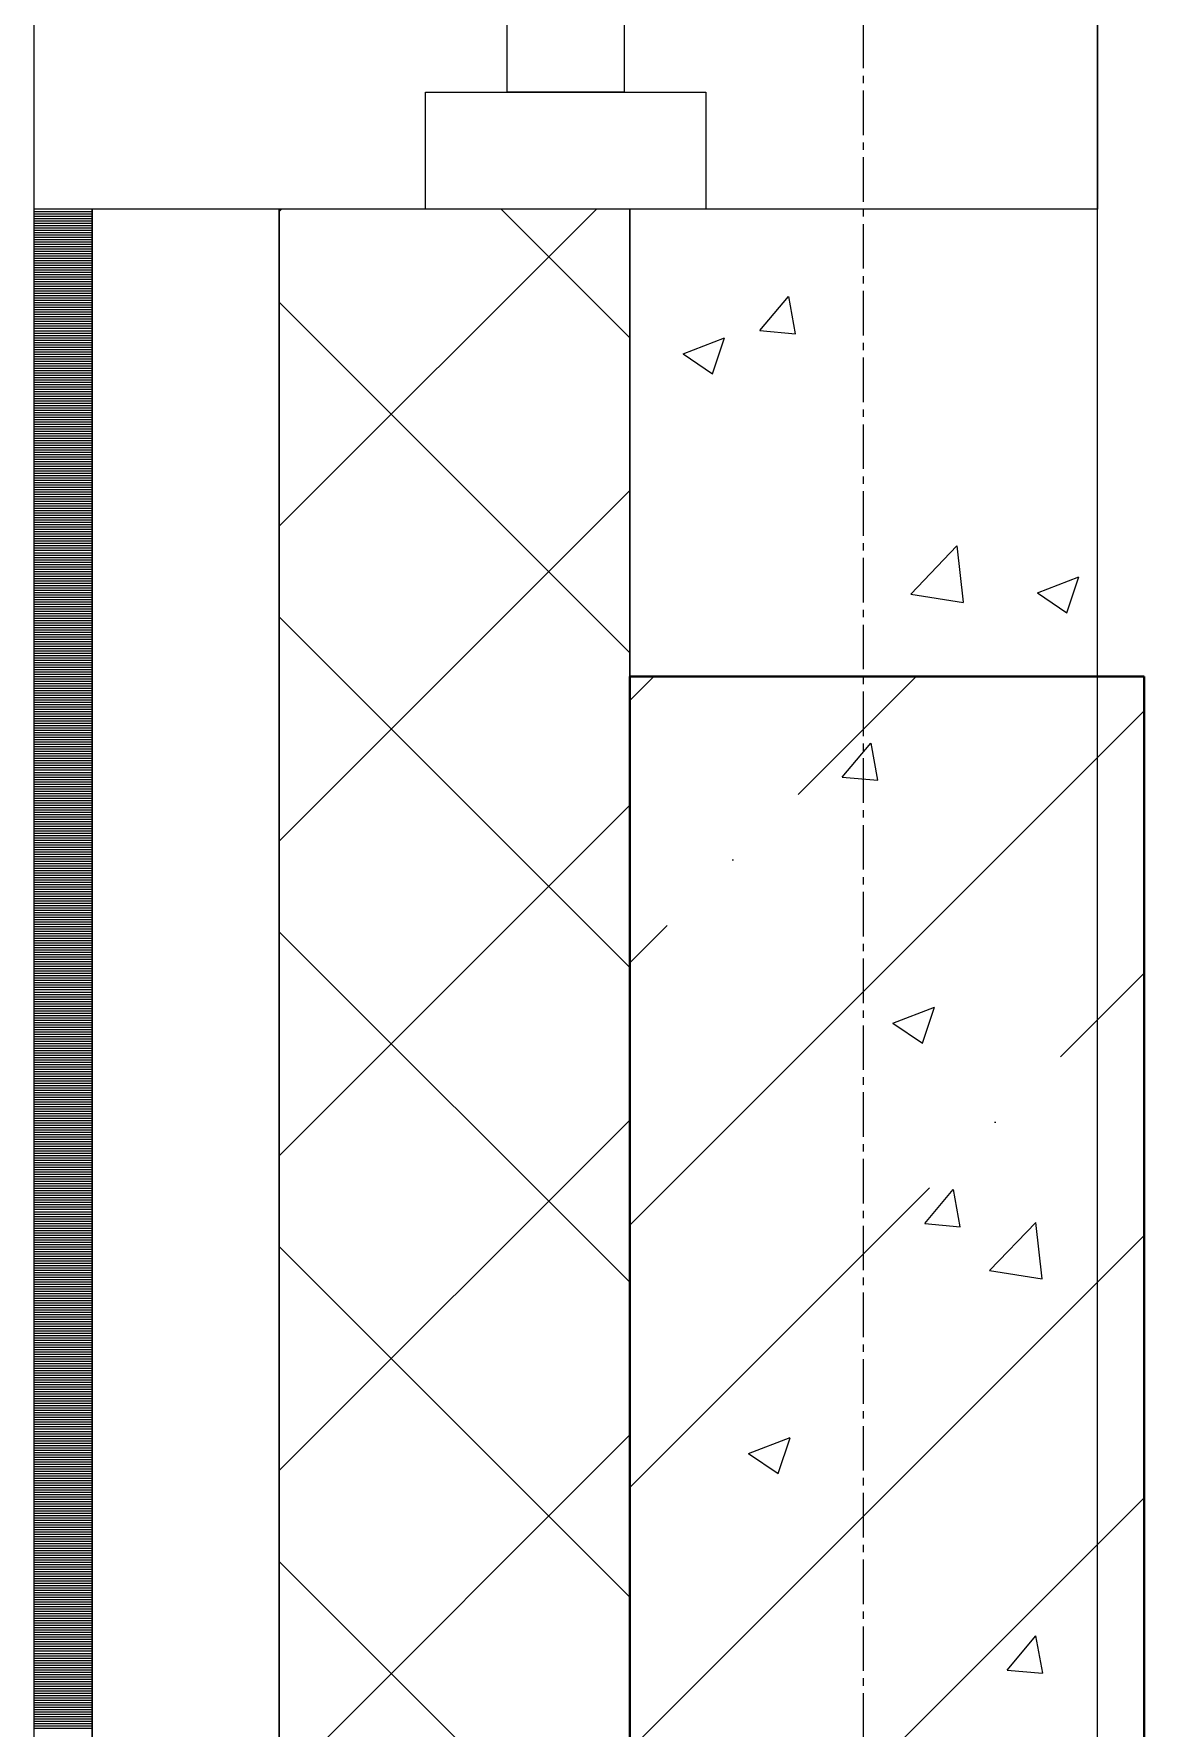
# Model space of a CAD drawing. Header units: millimetres. Extents: x 470010 to 1231400, y -134005 to 421770.
# Drawn here: x 508699 to 509174, y -116252 to -115527 of the extents above; entities that cross this region are included whole.
import ezdxf

# ---------------------------------------------------------------- set-up
doc = ezdxf.new("R2010")
doc.units = ezdxf.units.MM
doc.linetypes.add('CENTER2', pattern=[28.575, 19.05, -3.175, 3.175, -3.175])
doc.linetypes.add('HIDDEN2', pattern=[4.7625, 3.175, -1.5875])
for name, color, linetype, lineweight in [('A-Wall_Материал_Газоблок_Контур', 250, 'Continuous', 0), ('АР_Колонны', 70, 'Continuous', 30), ('АР_Окна', 4, 'Continuous', 5), ('АР_Стены ЖБ', 7, 'Continuous', 35), ('АР_Стены ПЕНОблок', 52, 'Continuous', 20), ('АР_Тонкая', 254, 'Continuous', 5), ('АР_Утеплитель', 31, 'Continuous', 0), ('АР_Штриховка', 8, 'Continuous', 0)]:
    doc.layers.add(name, color=color, linetype=linetype, lineweight=lineweight)
doc.layers.add('АР_Оси_РД_100', color=7, linetype='Continuous', lineweight=0, true_color=0x525252)

msp = doc.modelspace()

# ---------------------------------------------------------------- hatches: boundary and pattern name
at = {"layer": 'АР_Штриховка', "linetype": 'Continuous', "lineweight": 5, "true_color": 0x000000}
h = msp.add_hatch(dxfattribs=at)
h.set_pattern_fill('ANSI35', color=18, scale=25, style=0)
h.set_pattern_definition([(45, (509053.93, -143101.69), (-112.2532, 112.2532), []), (45, (509166.19, -143101.69), (-112.2532, 112.2532), [198.4375, -39.6875, 0, -39.6875])])
h.paths.add_polyline_path([(508953.932, -117001.687), (509173.932, -117001.687), (509173.932, -115801.687), (508953.932, -115801.687)], flags=0)

# ---------------------------------------------------------------- linework, layer by layer
at = {"layer": 'A-Wall_Материал_Газоблок_Контур', "color": 18, "linetype": 'Continuous', "lineweight": 0, "true_color": 0x000000}
for p, q in [((508698.932, -112301.687), (508698.932, -115601.687)), ((509153.932, -115601.687), (509153.932, -112301.687))]:
    msp.add_line(p, q, dxfattribs=at)
at = {"layer": 'АР_Колонны', "color": 18, "linetype": 'HIDDEN2', "lineweight": 25, "true_color": 0x000000}
for p, q in [((508953.932, -115801.687), (509173.932, -115801.687)), ((508953.932, -117001.687), (508953.932, -115801.687)), ((509173.932, -115801.687), (509173.932, -117001.687))]:
    msp.add_line(p, q, dxfattribs=at)
at = {"layer": 'АР_Колонны', "color": 18, "linetype": 'Continuous', "lineweight": 30, "true_color": 0x000000}
for p, q in [((509173.932, -115801.687), (508953.932, -115801.687)), ((508953.932, -115801.687), (508953.932, -117001.687)), ((509173.932, -117001.687), (509173.932, -115801.687))]:
    msp.add_line(p, q, dxfattribs=at)
at = {"layer": 'АР_Окна', "color": 18, "linetype": 'Continuous', "lineweight": 5, "true_color": 0x000000}
for p, q in [((508698.932, -112301.687), (508698.932, -115601.687)), ((509153.932, -112301.687), (509153.932, -115601.687))]:
    msp.add_line(p, q, dxfattribs=at)
for points in [[(508901.432, -112351.687), (508951.432, -112351.687), (508951.432, -115551.687), (508901.432, -115551.687)], [(508986.432, -115551.687), (508986.432, -115601.687), (508866.432, -115601.687), (508866.432, -115551.687)]]:
    msp.add_lwpolyline(points, close=True, dxfattribs=at)
at = {"layer": 'АР_Оси_РД_100', "linetype": 'CENTER2'}
msp.add_line((509053.933, -133315.052), (509053.933, -98801.687), dxfattribs=at)
at = {"layer": 'АР_Стены ЖБ', "color": 18, "linetype": 'Continuous', "lineweight": 40, "true_color": 0x000000}
for p, q in [((509173.932, -115801.687), (508953.932, -115801.687)), ((508953.932, -115801.687), (508953.932, -117001.687)), ((509173.932, -117001.687), (509173.932, -115801.687))]:
    msp.add_line(p, q, dxfattribs=at)
at = {"layer": 'АР_Стены ПЕНОблок', "color": 18, "linetype": 'Continuous', "lineweight": 20, "true_color": 0x000000}
for p, q in [((509153.932, -115601.687), (508953.932, -115601.687)), ((508953.932, -115601.687), (508953.932, -117101.687)), ((509153.932, -117101.687), (509153.932, -115601.687))]:
    msp.add_line(p, q, dxfattribs=at)
at = {"layer": 'АР_Тонкая', "color": 18, "linetype": 'Continuous', "lineweight": 5, "true_color": 0x000000}
for p, q in [((508723.932, -115601.687), (508698.932, -115601.687)), ((508698.932, -115601.687), (508698.932, -117101.687)), ((508803.932, -115601.687), (508723.932, -115601.687)), ((508723.932, -115601.687), (508723.932, -117101.687)), ((508723.932, -117101.687), (508723.932, -115601.687)), ((508803.932, -117101.687), (508803.932, -115601.687))]:
    msp.add_line(p, q, dxfattribs=at)
at = {"layer": 'АР_Утеплитель', "color": 18, "linetype": 'Continuous', "lineweight": 0, "true_color": 0x000000}
for p, q in [((508953.932, -115601.687), (508803.932, -115601.687)), ((508803.932, -115601.687), (508803.932, -117101.687)), ((508953.932, -117101.687), (508953.932, -115601.687))]:
    msp.add_line(p, q, dxfattribs=at)
at = {"layer": 'АР_Штриховка', "color": 18, "linetype": 'Continuous', "lineweight": 0, "true_color": 0x000000}
for p, q in [((508698.932, -115602.687), (508723.932, -115602.687)), ((508698.932, -115603.687), (508723.932, -115603.687)), ((508698.932, -115604.687), (508723.932, -115604.687)), ((508698.932, -115605.687), (508723.932, -115605.687)), ((508698.932, -115606.687), (508723.932, -115606.687)), ((508698.932, -115607.687), (508723.932, -115607.687)), ((508803.932, -115602.695), (508804.941, -115601.687)), ((508803.932, -115737.399), (508939.645, -115601.687)), ((508953.932, -115656.807), (508898.812, -115601.687)), ((508698.932, -115608.687), (508723.932, -115608.687)), ((508698.932, -115609.687), (508723.932, -115609.687)), ((508698.932, -115610.687), (508723.932, -115610.687)), ((508698.932, -115611.687), (508723.932, -115611.687)), ((508698.932, -115612.687), (508723.932, -115612.687)), ((508698.932, -115613.687), (508723.932, -115613.687)), ((508698.932, -115614.687), (508723.932, -115614.687)), ((508698.932, -115615.687), (508723.932, -115615.687)), ((508698.932, -115616.687), (508723.932, -115616.687)), ((508698.932, -115617.687), (508723.932, -115617.687)), ((508698.932, -115618.687), (508723.932, -115618.687)), ((508698.932, -115619.687), (508723.932, -115619.687)), ((508698.932, -115620.687), (508723.932, -115620.687)), ((508698.932, -115621.687), (508723.932, -115621.687)), ((508698.932, -115622.687), (508723.932, -115622.687)), ((508698.932, -115623.687), (508723.932, -115623.687)), ((508698.932, -115624.687), (508723.932, -115624.687)), ((508698.932, -115625.687), (508723.932, -115625.687)), ((508698.932, -115626.687), (508723.932, -115626.687)), ((508698.932, -115627.687), (508723.932, -115627.687)), ((508698.932, -115628.687), (508723.932, -115628.687)), ((508698.932, -115629.687), (508723.932, -115629.687)), ((508698.932, -115630.687), (508723.932, -115630.687)), ((508698.932, -115631.687), (508723.932, -115631.687)), ((508698.932, -115632.687), (508723.932, -115632.687)), ((508698.932, -115633.687), (508723.932, -115633.687)), ((508698.932, -115634.687), (508723.932, -115634.687)), ((508698.932, -115635.687), (508723.932, -115635.687)), ((508698.932, -115636.687), (508723.932, -115636.687)), ((508698.932, -115637.687), (508723.932, -115637.687)), ((508698.932, -115638.687), (508723.932, -115638.687)), ((508698.932, -115639.687), (508723.932, -115639.687)), ((508698.932, -115640.687), (508723.932, -115640.687)), ((508698.932, -115641.687), (508723.932, -115641.687)), ((508698.932, -115642.687), (508723.932, -115642.687)), ((508698.932, -115643.687), (508723.932, -115643.687)), ((508698.932, -115644.687), (508723.932, -115644.687)), ((508953.932, -115791.511), (508803.932, -115641.511)), ((509009.564, -115653.682), (509021.809, -115639.089)), ((509024.811, -115654.998), (509021.874, -115639.077)), ((508698.932, -115645.687), (508723.932, -115645.687)), ((508698.932, -115646.687), (508723.932, -115646.687)), ((508698.932, -115647.687), (508723.932, -115647.687)), ((508698.932, -115648.687), (508723.932, -115648.687)), ((508698.932, -115649.687), (508723.932, -115649.687)), ((508698.932, -115650.687), (508723.932, -115650.687)), ((508698.932, -115651.687), (508723.932, -115651.687)), ((508698.932, -115652.687), (508723.932, -115652.687)), ((508698.932, -115653.687), (508723.932, -115653.687)), ((508698.932, -115654.687), (508723.932, -115654.687)), ((508698.932, -115655.687), (508723.932, -115655.687)), ((508698.932, -115656.687), (508723.932, -115656.687)), ((508698.932, -115657.687), (508723.932, -115657.687)), ((508698.932, -115658.687), (508723.932, -115658.687)), ((508976.666, -115663.565), (508994.451, -115656.738)), ((508989.295, -115672.106), (508994.445, -115656.757)), ((509009.564, -115653.682), (509024.746, -115655.01)), ((508698.932, -115659.687), (508723.932, -115659.687)), ((508698.932, -115660.687), (508723.932, -115660.687)), ((508698.932, -115661.687), (508723.932, -115661.687)), ((508698.932, -115662.687), (508723.932, -115662.687)), ((508698.932, -115663.687), (508723.932, -115663.687)), ((508698.932, -115664.687), (508723.932, -115664.687)), ((508698.932, -115665.687), (508723.932, -115665.687)), ((508976.658, -115663.583), (508989.293, -115672.105)), ((508698.932, -115666.687), (508723.932, -115666.687)), ((508698.932, -115667.687), (508723.932, -115667.687)), ((508698.932, -115668.687), (508723.932, -115668.687)), ((508698.932, -115669.687), (508723.932, -115669.687)), ((508698.932, -115670.687), (508723.932, -115670.687)), ((508698.932, -115671.687), (508723.932, -115671.687)), ((508698.932, -115672.687), (508723.932, -115672.687)), ((508698.932, -115673.687), (508723.932, -115673.687)), ((508698.932, -115674.687), (508723.932, -115674.687)), ((508698.932, -115675.687), (508723.932, -115675.687)), ((508698.932, -115676.687), (508723.932, -115676.687)), ((508698.932, -115677.687), (508723.932, -115677.687)), ((508698.932, -115678.687), (508723.932, -115678.687)), ((508698.932, -115679.687), (508723.932, -115679.687)), ((508698.932, -115680.687), (508723.932, -115680.687)), ((508698.932, -115681.687), (508723.932, -115681.687)), ((508698.932, -115682.687), (508723.932, -115682.687)), ((508698.932, -115683.687), (508723.932, -115683.687)), ((508698.932, -115684.687), (508723.932, -115684.687)), ((508698.932, -115685.687), (508723.932, -115685.687)), ((508698.932, -115686.687), (508723.932, -115686.687)), ((508698.932, -115687.687), (508723.932, -115687.687)), ((508698.932, -115688.687), (508723.932, -115688.687)), ((508698.932, -115689.687), (508723.932, -115689.687)), ((508698.932, -115690.687), (508723.932, -115690.687)), ((508698.932, -115691.687), (508723.932, -115691.687)), ((508698.932, -115692.687), (508723.932, -115692.687)), ((508698.932, -115693.687), (508723.932, -115693.687)), ((508698.932, -115694.687), (508723.932, -115694.687)), ((508698.932, -115695.687), (508723.932, -115695.687)), ((508698.932, -115696.687), (508723.932, -115696.687)), ((508698.932, -115697.687), (508723.932, -115697.687)), ((508698.932, -115698.687), (508723.932, -115698.687)), ((508698.932, -115699.687), (508723.932, -115699.687)), ((508698.932, -115700.687), (508723.932, -115700.687)), ((508698.932, -115701.687), (508723.932, -115701.687)), ((508698.932, -115702.687), (508723.932, -115702.687)), ((508698.932, -115703.687), (508723.932, -115703.687)), ((508698.932, -115704.687), (508723.932, -115704.687)), ((508698.932, -115705.687), (508723.932, -115705.687)), ((508698.932, -115706.687), (508723.932, -115706.687)), ((508698.932, -115707.687), (508723.932, -115707.687)), ((508698.932, -115708.687), (508723.932, -115708.687)), ((508698.932, -115709.687), (508723.932, -115709.687)), ((508698.932, -115710.687), (508723.932, -115710.687)), ((508698.932, -115711.687), (508723.932, -115711.687)), ((508698.932, -115712.687), (508723.932, -115712.687)), ((508698.932, -115713.687), (508723.932, -115713.687)), ((508698.932, -115714.687), (508723.932, -115714.687)), ((508698.932, -115715.687), (508723.932, -115715.687)), ((508698.932, -115716.687), (508723.932, -115716.687)), ((508698.932, -115717.687), (508723.932, -115717.687)), ((508698.932, -115718.687), (508723.932, -115718.687)), ((508698.932, -115719.687), (508723.932, -115719.687)), ((508698.932, -115720.687), (508723.932, -115720.687)), ((508698.932, -115721.687), (508723.932, -115721.687)), ((508698.932, -115722.687), (508723.932, -115722.687)), ((508698.932, -115723.687), (508723.932, -115723.687)), ((508803.932, -115872.103), (508953.932, -115722.103)), ((508698.932, -115724.687), (508723.932, -115724.687)), ((508698.932, -115725.687), (508723.932, -115725.687)), ((508698.932, -115726.687), (508723.932, -115726.687)), ((508698.932, -115727.687), (508723.932, -115727.687)), ((508698.932, -115728.687), (508723.932, -115728.687)), ((508698.932, -115729.687), (508723.932, -115729.687)), ((508698.932, -115730.687), (508723.932, -115730.687)), ((508698.932, -115731.687), (508723.932, -115731.687)), ((508698.932, -115732.687), (508723.932, -115732.687)), ((508698.932, -115733.687), (508723.932, -115733.687)), ((508698.932, -115734.687), (508723.932, -115734.687)), ((508698.932, -115735.687), (508723.932, -115735.687)), ((508698.932, -115736.687), (508723.932, -115736.687)), ((508698.932, -115737.687), (508723.932, -115737.687)), ((508698.932, -115738.687), (508723.932, -115738.687)), ((508698.932, -115739.687), (508723.932, -115739.687)), ((508698.932, -115740.687), (508723.932, -115740.687)), ((508698.932, -115741.687), (508723.932, -115741.687)), ((508698.932, -115742.687), (508723.932, -115742.687)), ((508698.932, -115743.687), (508723.932, -115743.687)), ((508698.932, -115744.687), (508723.932, -115744.687)), ((508698.932, -115745.687), (508723.932, -115745.687)), ((509074.09, -115766.423), (509093.873, -115745.804)), ((509096.697, -115769.925), (509093.89, -115745.802)), ((508698.932, -115746.687), (508723.932, -115746.687)), ((508698.932, -115747.687), (508723.932, -115747.687)), ((508698.932, -115748.687), (508723.932, -115748.687)), ((508698.932, -115749.687), (508723.932, -115749.687)), ((508698.932, -115750.687), (508723.932, -115750.687)), ((508698.932, -115751.687), (508723.932, -115751.687)), ((508698.932, -115752.687), (508723.932, -115752.687)), ((508698.932, -115753.687), (508723.932, -115753.687)), ((508698.932, -115754.687), (508723.932, -115754.687)), ((508698.932, -115755.687), (508723.932, -115755.687)), ((508698.932, -115756.687), (508723.932, -115756.687)), ((508698.932, -115757.687), (508723.932, -115757.687)), ((508698.932, -115758.687), (508723.932, -115758.687)), ((508698.932, -115759.687), (508723.932, -115759.687)), ((508698.932, -115760.687), (508723.932, -115760.687)), ((509128.281, -115765.831), (509146.065, -115759.004)), ((509140.91, -115774.371), (509146.06, -115759.022)), ((508698.932, -115761.687), (508723.932, -115761.687)), ((508698.932, -115762.687), (508723.932, -115762.687)), ((508698.932, -115763.687), (508723.932, -115763.687)), ((508698.932, -115764.687), (508723.932, -115764.687)), ((508698.932, -115765.687), (508723.932, -115765.687)), ((508698.932, -115766.687), (508723.932, -115766.687)), ((508698.932, -115767.687), (508723.932, -115767.687)), ((509074.102, -115766.45), (509096.692, -115769.953)), ((509128.273, -115765.848), (509140.907, -115774.37)), ((508698.932, -115768.687), (508723.932, -115768.687)), ((508698.932, -115769.687), (508723.932, -115769.687)), ((508698.932, -115770.687), (508723.932, -115770.687)), ((508698.932, -115771.687), (508723.932, -115771.687)), ((508698.932, -115772.687), (508723.932, -115772.687)), ((508698.932, -115773.687), (508723.932, -115773.687)), ((508698.932, -115774.687), (508723.932, -115774.687)), ((508698.932, -115775.687), (508723.932, -115775.687)), ((508698.932, -115776.687), (508723.932, -115776.687)), ((508698.932, -115777.687), (508723.932, -115777.687)), ((508698.932, -115778.687), (508723.932, -115778.687)), ((508698.932, -115779.687), (508723.932, -115779.687)), ((508698.932, -115780.687), (508723.932, -115780.687)), ((508698.932, -115781.687), (508723.932, -115781.687)), ((508953.932, -115926.215), (508803.932, -115776.215)), ((508698.932, -115782.687), (508723.932, -115782.687)), ((508698.932, -115783.687), (508723.932, -115783.687)), ((508698.932, -115784.687), (508723.932, -115784.687)), ((508698.932, -115785.687), (508723.932, -115785.687)), ((508698.932, -115786.687), (508723.932, -115786.687)), ((508698.932, -115787.687), (508723.932, -115787.687)), ((508698.932, -115788.687), (508723.932, -115788.687)), ((508698.932, -115789.687), (508723.932, -115789.687)), ((508698.932, -115790.687), (508723.932, -115790.687)), ((508698.932, -115791.687), (508723.932, -115791.687)), ((508698.932, -115792.687), (508723.932, -115792.687)), ((508698.932, -115793.687), (508723.932, -115793.687)), ((508698.932, -115794.687), (508723.932, -115794.687)), ((508698.932, -115795.687), (508723.932, -115795.687)), ((508698.932, -115796.687), (508723.932, -115796.687)), ((508698.932, -115797.687), (508723.932, -115797.687)), ((508698.932, -115798.687), (508723.932, -115798.687)), ((508698.932, -115799.687), (508723.932, -115799.687)), ((508698.932, -115800.687), (508723.932, -115800.687)), ((508698.932, -115801.687), (508723.932, -115801.687)), ((508698.932, -115802.687), (508723.932, -115802.687)), ((508698.932, -115803.687), (508723.932, -115803.687)), ((508698.932, -115804.687), (508723.932, -115804.687)), ((508698.932, -115805.687), (508723.932, -115805.687)), ((508698.932, -115806.687), (508723.932, -115806.687)), ((508698.932, -115807.687), (508723.932, -115807.687)), ((508698.932, -115808.687), (508723.932, -115808.687)), ((508698.932, -115809.687), (508723.932, -115809.687)), ((508698.932, -115810.687), (508723.932, -115810.687)), ((508698.932, -115811.687), (508723.932, -115811.687)), ((508698.932, -115812.687), (508723.932, -115812.687)), ((508698.932, -115813.687), (508723.932, -115813.687)), ((508698.932, -115814.687), (508723.932, -115814.687)), ((508698.932, -115815.687), (508723.932, -115815.687)), ((508698.932, -115816.687), (508723.932, -115816.687)), ((508698.932, -115817.687), (508723.932, -115817.687)), ((508698.932, -115818.687), (508723.932, -115818.687)), ((508698.932, -115819.687), (508723.932, -115819.687)), ((508698.932, -115820.687), (508723.932, -115820.687)), ((508698.932, -115821.687), (508723.932, -115821.687)), ((508698.932, -115822.687), (508723.932, -115822.687)), ((508698.932, -115823.687), (508723.932, -115823.687)), ((508698.932, -115824.687), (508723.932, -115824.687)), ((508698.932, -115825.687), (508723.932, -115825.687)), ((508698.932, -115826.687), (508723.932, -115826.687)), ((508698.932, -115827.687), (508723.932, -115827.687)), ((508698.932, -115828.687), (508723.932, -115828.687)), ((508698.932, -115829.687), (508723.932, -115829.687)), ((508698.932, -115830.687), (508723.932, -115830.687)), ((508698.932, -115831.687), (508723.932, -115831.687)), ((508698.932, -115832.687), (508723.932, -115832.687)), ((509044.807, -115844.739), (509057.052, -115830.145)), ((509060.054, -115846.055), (509057.117, -115830.134)), ((508698.932, -115833.687), (508723.932, -115833.687)), ((508698.932, -115834.687), (508723.932, -115834.687)), ((508698.932, -115835.687), (508723.932, -115835.687)), ((508698.932, -115836.687), (508723.932, -115836.687)), ((508698.932, -115837.687), (508723.932, -115837.687)), ((508698.932, -115838.687), (508723.932, -115838.687)), ((508698.932, -115839.687), (508723.932, -115839.687)), ((508698.932, -115840.687), (508723.932, -115840.687)), ((508698.932, -115841.687), (508723.932, -115841.687)), ((508698.932, -115842.687), (508723.932, -115842.687)), ((508698.932, -115843.687), (508723.932, -115843.687)), ((508698.932, -115844.687), (508723.932, -115844.687)), ((508698.932, -115845.687), (508723.932, -115845.687)), ((508698.932, -115846.687), (508723.932, -115846.687)), ((508698.932, -115847.687), (508723.932, -115847.687)), ((509044.807, -115844.739), (509059.989, -115846.067)), ((508698.932, -115848.687), (508723.932, -115848.687)), ((508698.932, -115849.687), (508723.932, -115849.687)), ((508698.932, -115850.687), (508723.932, -115850.687)), ((508698.932, -115851.687), (508723.932, -115851.687)), ((508698.932, -115852.687), (508723.932, -115852.687)), ((508698.932, -115853.687), (508723.932, -115853.687)), ((508698.932, -115854.687), (508723.932, -115854.687)), ((508698.932, -115855.687), (508723.932, -115855.687)), ((508698.932, -115856.687), (508723.932, -115856.687)), ((508698.932, -115857.687), (508723.932, -115857.687)), ((508698.932, -115858.687), (508723.932, -115858.687)), ((508698.932, -115859.687), (508723.932, -115859.687)), ((508698.932, -115860.687), (508723.932, -115860.687)), ((508698.932, -115861.687), (508723.932, -115861.687)), ((508803.932, -116006.807), (508953.932, -115856.807)), ((508698.932, -115862.687), (508723.932, -115862.687)), ((508698.932, -115863.687), (508723.932, -115863.687)), ((508698.932, -115864.687), (508723.932, -115864.687)), ((508698.932, -115865.687), (508723.932, -115865.687)), ((508698.932, -115866.687), (508723.932, -115866.687)), ((508698.932, -115867.687), (508723.932, -115867.687)), ((508698.932, -115868.687), (508723.932, -115868.687)), ((508698.932, -115869.687), (508723.932, -115869.687)), ((508698.932, -115870.687), (508723.932, -115870.687)), ((508698.932, -115871.687), (508723.932, -115871.687)), ((508698.932, -115872.687), (508723.932, -115872.687)), ((508698.932, -115873.687), (508723.932, -115873.687)), ((508698.932, -115874.687), (508723.932, -115874.687)), ((508698.932, -115875.687), (508723.932, -115875.687)), ((508698.932, -115876.687), (508723.932, -115876.687)), ((508698.932, -115877.687), (508723.932, -115877.687)), ((508698.932, -115878.687), (508723.932, -115878.687)), ((508698.932, -115879.687), (508723.932, -115879.687)), ((508698.932, -115880.687), (508723.932, -115880.687)), ((508698.932, -115881.687), (508723.932, -115881.687)), ((508698.932, -115882.687), (508723.932, -115882.687)), ((508698.932, -115883.687), (508723.932, -115883.687)), ((508698.932, -115884.687), (508723.932, -115884.687)), ((508698.932, -115885.687), (508723.932, -115885.687)), ((508698.932, -115886.687), (508723.932, -115886.687)), ((508698.932, -115887.687), (508723.932, -115887.687)), ((508698.932, -115888.687), (508723.932, -115888.687)), ((508698.932, -115889.687), (508723.932, -115889.687)), ((508698.932, -115890.687), (508723.932, -115890.687)), ((508698.932, -115891.687), (508723.932, -115891.687)), ((508698.932, -115892.687), (508723.932, -115892.687)), ((508698.932, -115893.687), (508723.932, -115893.687)), ((508698.932, -115894.687), (508723.932, -115894.687)), ((508698.932, -115895.687), (508723.932, -115895.687)), ((508698.932, -115896.687), (508723.932, -115896.687)), ((508698.932, -115897.687), (508723.932, -115897.687)), ((508698.932, -115898.687), (508723.932, -115898.687)), ((508698.932, -115899.687), (508723.932, -115899.687)), ((508698.932, -115900.687), (508723.932, -115900.687)), ((508698.932, -115901.687), (508723.932, -115901.687)), ((508698.932, -115902.687), (508723.932, -115902.687)), ((508698.932, -115903.687), (508723.932, -115903.687)), ((508698.932, -115904.687), (508723.932, -115904.687)), ((508698.932, -115905.687), (508723.932, -115905.687)), ((508698.932, -115906.687), (508723.932, -115906.687)), ((508698.932, -115907.687), (508723.932, -115907.687)), ((508698.932, -115908.687), (508723.932, -115908.687)), ((508698.932, -115909.687), (508723.932, -115909.687)), ((508698.932, -115910.687), (508723.932, -115910.687)), ((508698.932, -115911.687), (508723.932, -115911.687)), ((508698.932, -115912.687), (508723.932, -115912.687)), ((508953.932, -116060.918), (508803.932, -115910.918)), ((508698.932, -115913.687), (508723.932, -115913.687)), ((508698.932, -115914.687), (508723.932, -115914.687)), ((508698.932, -115915.687), (508723.932, -115915.687)), ((508698.932, -115916.687), (508723.932, -115916.687)), ((508698.932, -115917.687), (508723.932, -115917.687)), ((508698.932, -115918.687), (508723.932, -115918.687)), ((508698.932, -115919.687), (508723.932, -115919.687)), ((508698.932, -115920.687), (508723.932, -115920.687)), ((508698.932, -115921.687), (508723.932, -115921.687)), ((508698.932, -115922.687), (508723.932, -115922.687)), ((508698.932, -115923.687), (508723.932, -115923.687)), ((508698.932, -115924.687), (508723.932, -115924.687)), ((508698.932, -115925.687), (508723.932, -115925.687)), ((508698.932, -115926.687), (508723.932, -115926.687)), ((508698.932, -115927.687), (508723.932, -115927.687)), ((508698.932, -115928.687), (508723.932, -115928.687)), ((508698.932, -115929.687), (508723.932, -115929.687)), ((508698.932, -115930.687), (508723.932, -115930.687)), ((508698.932, -115931.687), (508723.932, -115931.687)), ((508698.932, -115932.687), (508723.932, -115932.687)), ((508698.932, -115933.687), (508723.932, -115933.687)), ((508698.932, -115934.687), (508723.932, -115934.687)), ((508698.932, -115935.687), (508723.932, -115935.687)), ((508698.932, -115936.687), (508723.932, -115936.687)), ((508698.932, -115937.687), (508723.932, -115937.687)), ((508698.932, -115938.687), (508723.932, -115938.687)), ((508698.932, -115939.687), (508723.932, -115939.687)), ((508698.932, -115940.687), (508723.932, -115940.687)), ((508698.932, -115941.687), (508723.932, -115941.687)), ((508698.932, -115942.687), (508723.932, -115942.687)), ((508698.932, -115943.687), (508723.932, -115943.687)), ((508698.932, -115944.687), (508723.932, -115944.687)), ((508698.932, -115945.687), (508723.932, -115945.687)), ((508698.932, -115946.687), (508723.932, -115946.687)), ((508698.932, -115947.687), (508723.932, -115947.687)), ((508698.932, -115948.687), (508723.932, -115948.687)), ((509066.479, -115950.019), (509084.263, -115943.192)), ((509079.108, -115958.559), (509084.258, -115943.21)), ((508698.932, -115949.687), (508723.932, -115949.687)), ((508698.932, -115950.687), (508723.932, -115950.687)), ((508698.932, -115951.687), (508723.932, -115951.687)), ((508698.932, -115952.687), (508723.932, -115952.687)), ((508698.932, -115953.687), (508723.932, -115953.687)), ((508698.932, -115954.687), (508723.932, -115954.687)), ((508698.932, -115955.687), (508723.932, -115955.687)), ((509066.471, -115950.036), (509079.105, -115958.558)), ((508698.932, -115956.687), (508723.932, -115956.687)), ((508698.932, -115957.687), (508723.932, -115957.687)), ((508698.932, -115958.687), (508723.932, -115958.687)), ((508698.932, -115959.687), (508723.932, -115959.687)), ((508698.932, -115960.687), (508723.932, -115960.687)), ((508698.932, -115961.687), (508723.932, -115961.687)), ((508698.932, -115962.687), (508723.932, -115962.687)), ((508698.932, -115963.687), (508723.932, -115963.687)), ((508698.932, -115964.687), (508723.932, -115964.687)), ((508698.932, -115965.687), (508723.932, -115965.687)), ((508698.932, -115966.687), (508723.932, -115966.687)), ((508698.932, -115967.687), (508723.932, -115967.687)), ((508698.932, -115968.687), (508723.932, -115968.687)), ((508698.932, -115969.687), (508723.932, -115969.687)), ((508698.932, -115970.687), (508723.932, -115970.687)), ((508698.932, -115971.687), (508723.932, -115971.687)), ((508698.932, -115972.687), (508723.932, -115972.687)), ((508698.932, -115973.687), (508723.932, -115973.687)), ((508698.932, -115974.687), (508723.932, -115974.687)), ((508698.932, -115975.687), (508723.932, -115975.687)), ((508698.932, -115976.687), (508723.932, -115976.687)), ((508698.932, -115977.687), (508723.932, -115977.687)), ((508698.932, -115978.687), (508723.932, -115978.687)), ((508698.932, -115979.687), (508723.932, -115979.687)), ((508698.932, -115980.687), (508723.932, -115980.687)), ((508698.932, -115981.687), (508723.932, -115981.687)), ((508698.932, -115982.687), (508723.932, -115982.687)), ((508698.932, -115983.687), (508723.932, -115983.687)), ((508698.932, -115984.687), (508723.932, -115984.687)), ((508698.932, -115985.687), (508723.932, -115985.687)), ((508698.932, -115986.687), (508723.932, -115986.687)), ((508698.932, -115987.687), (508723.932, -115987.687)), ((508698.932, -115988.687), (508723.932, -115988.687)), ((508698.932, -115989.687), (508723.932, -115989.687)), ((508698.932, -115990.687), (508723.932, -115990.687)), ((508698.932, -115991.687), (508723.932, -115991.687)), ((508698.932, -115992.687), (508723.932, -115992.687)), ((508803.932, -116141.511), (508953.932, -115991.511)), ((508698.932, -115993.687), (508723.932, -115993.687)), ((508698.932, -115994.687), (508723.932, -115994.687)), ((508698.932, -115995.687), (508723.932, -115995.687)), ((508698.932, -115996.687), (508723.932, -115996.687)), ((508698.932, -115997.687), (508723.932, -115997.687)), ((508698.932, -115998.687), (508723.932, -115998.687)), ((508698.932, -115999.687), (508723.932, -115999.687)), ((508698.932, -116000.687), (508723.932, -116000.687)), ((508698.932, -116001.687), (508723.932, -116001.687)), ((508698.932, -116002.687), (508723.932, -116002.687)), ((508698.932, -116003.687), (508723.932, -116003.687)), ((508698.932, -116004.687), (508723.932, -116004.687)), ((508698.932, -116005.687), (508723.932, -116005.687)), ((508698.932, -116006.687), (508723.932, -116006.687)), ((508698.932, -116007.687), (508723.932, -116007.687)), ((508698.932, -116008.687), (508723.932, -116008.687)), ((508698.932, -116009.687), (508723.932, -116009.687)), ((508698.932, -116010.687), (508723.932, -116010.687)), ((508698.932, -116011.687), (508723.932, -116011.687)), ((508698.932, -116012.687), (508723.932, -116012.687)), ((508698.932, -116013.687), (508723.932, -116013.687)), ((508698.932, -116014.687), (508723.932, -116014.687)), ((508698.932, -116015.687), (508723.932, -116015.687)), ((508698.932, -116016.687), (508723.932, -116016.687)), ((508698.932, -116017.687), (508723.932, -116017.687)), ((508698.932, -116018.687), (508723.932, -116018.687)), ((508698.932, -116019.687), (508723.932, -116019.687)), ((508698.932, -116020.687), (508723.932, -116020.687)), ((508698.932, -116021.687), (508723.932, -116021.687)), ((509080.05, -116035.795), (509092.296, -116021.202)), ((509095.297, -116037.112), (509092.36, -116021.191)), ((508698.932, -116022.687), (508723.932, -116022.687)), ((508698.932, -116023.687), (508723.932, -116023.687)), ((508698.932, -116024.687), (508723.932, -116024.687)), ((508698.932, -116025.687), (508723.932, -116025.687)), ((508698.932, -116026.687), (508723.932, -116026.687)), ((508698.932, -116027.687), (508723.932, -116027.687)), ((508698.932, -116028.687), (508723.932, -116028.687)), ((508698.932, -116029.687), (508723.932, -116029.687)), ((508698.932, -116030.687), (508723.932, -116030.687)), ((508698.932, -116031.687), (508723.932, -116031.687)), ((508698.932, -116032.687), (508723.932, -116032.687)), ((508698.932, -116033.687), (508723.932, -116033.687)), ((508698.932, -116034.687), (508723.932, -116034.687)), ((508698.932, -116035.687), (508723.932, -116035.687)), ((509080.05, -116035.796), (509095.232, -116037.124)), ((509107.765, -116055.892), (509127.548, -116035.273)), ((509130.371, -116059.393), (509127.565, -116035.271)), ((508698.932, -116036.687), (508723.932, -116036.687)), ((508698.932, -116037.687), (508723.932, -116037.687)), ((508698.932, -116038.687), (508723.932, -116038.687)), ((508698.932, -116039.687), (508723.932, -116039.687)), ((508698.932, -116040.687), (508723.932, -116040.687)), ((508698.932, -116041.687), (508723.932, -116041.687)), ((508698.932, -116042.687), (508723.932, -116042.687)), ((508698.932, -116043.687), (508723.932, -116043.687)), ((508698.932, -116044.687), (508723.932, -116044.687)), ((508698.932, -116045.687), (508723.932, -116045.687)), ((508698.932, -116046.687), (508723.932, -116046.687)), ((508698.932, -116047.687), (508723.932, -116047.687)), ((508698.932, -116048.687), (508723.932, -116048.687)), ((508698.932, -116049.687), (508723.932, -116049.687)), ((508698.932, -116050.687), (508723.932, -116050.687)), ((508953.932, -116195.622), (508803.932, -116045.622)), ((508698.932, -116051.687), (508723.932, -116051.687)), ((508698.932, -116052.687), (508723.932, -116052.687)), ((508698.932, -116053.687), (508723.932, -116053.687)), ((508698.932, -116054.687), (508723.932, -116054.687)), ((508698.932, -116055.687), (508723.932, -116055.687)), ((508698.932, -116056.687), (508723.932, -116056.687)), ((508698.932, -116057.687), (508723.932, -116057.687)), ((509107.777, -116055.918), (509130.367, -116059.421)), ((508698.932, -116058.687), (508723.932, -116058.687)), ((508698.932, -116059.687), (508723.932, -116059.687)), ((508698.932, -116060.687), (508723.932, -116060.687)), ((508698.932, -116061.687), (508723.932, -116061.687)), ((508698.932, -116062.687), (508723.932, -116062.687)), ((508698.932, -116063.687), (508723.932, -116063.687)), ((508698.932, -116064.687), (508723.932, -116064.687)), ((508698.932, -116065.687), (508723.932, -116065.687)), ((508698.932, -116066.687), (508723.932, -116066.687)), ((508698.932, -116067.687), (508723.932, -116067.687)), ((508698.932, -116068.687), (508723.932, -116068.687)), ((508698.932, -116069.687), (508723.932, -116069.687)), ((508698.932, -116070.687), (508723.932, -116070.687)), ((508698.932, -116071.687), (508723.932, -116071.687)), ((508698.932, -116072.687), (508723.932, -116072.687)), ((508698.932, -116073.687), (508723.932, -116073.687)), ((508698.932, -116074.687), (508723.932, -116074.687)), ((508698.932, -116075.687), (508723.932, -116075.687)), ((508698.932, -116076.687), (508723.932, -116076.687)), ((508698.932, -116077.687), (508723.932, -116077.687)), ((508698.932, -116078.687), (508723.932, -116078.687)), ((508698.932, -116079.687), (508723.932, -116079.687)), ((508698.932, -116080.687), (508723.932, -116080.687)), ((508698.932, -116081.687), (508723.932, -116081.687)), ((508698.932, -116082.687), (508723.932, -116082.687)), ((508698.932, -116083.687), (508723.932, -116083.687)), ((508698.932, -116084.687), (508723.932, -116084.687)), ((508698.932, -116085.687), (508723.932, -116085.687)), ((508698.932, -116086.687), (508723.932, -116086.687)), ((508698.932, -116087.687), (508723.932, -116087.687)), ((508698.932, -116088.687), (508723.932, -116088.687)), ((508698.932, -116089.687), (508723.932, -116089.687)), ((508698.932, -116090.687), (508723.932, -116090.687)), ((508698.932, -116091.687), (508723.932, -116091.687)), ((508698.932, -116092.687), (508723.932, -116092.687)), ((508698.932, -116093.687), (508723.932, -116093.687)), ((508698.932, -116094.687), (508723.932, -116094.687)), ((508698.932, -116095.687), (508723.932, -116095.687)), ((508698.932, -116096.687), (508723.932, -116096.687)), ((508698.932, -116097.687), (508723.932, -116097.687)), ((508698.932, -116098.687), (508723.932, -116098.687)), ((508698.932, -116099.687), (508723.932, -116099.687)), ((508698.932, -116100.687), (508723.932, -116100.687)), ((508698.932, -116101.687), (508723.932, -116101.687)), ((508698.932, -116102.687), (508723.932, -116102.687)), ((508698.932, -116103.687), (508723.932, -116103.687)), ((508698.932, -116104.687), (508723.932, -116104.687)), ((508698.932, -116105.687), (508723.932, -116105.687)), ((508698.932, -116106.687), (508723.932, -116106.687)), ((508698.932, -116107.687), (508723.932, -116107.687)), ((508698.932, -116108.687), (508723.932, -116108.687)), ((508698.932, -116109.687), (508723.932, -116109.687)), ((508698.932, -116110.687), (508723.932, -116110.687)), ((508698.932, -116111.687), (508723.932, -116111.687)), ((508698.932, -116112.687), (508723.932, -116112.687)), ((508698.932, -116113.687), (508723.932, -116113.687)), ((508698.932, -116114.687), (508723.932, -116114.687)), ((508698.932, -116115.687), (508723.932, -116115.687)), ((508698.932, -116116.687), (508723.932, -116116.687)), ((508698.932, -116117.687), (508723.932, -116117.687)), ((508698.932, -116118.687), (508723.932, -116118.687)), ((508698.932, -116119.687), (508723.932, -116119.687)), ((508698.932, -116120.687), (508723.932, -116120.687)), ((508698.932, -116121.687), (508723.932, -116121.687)), ((508698.932, -116122.687), (508723.932, -116122.687)), ((508698.932, -116123.687), (508723.932, -116123.687)), ((508698.932, -116124.687), (508723.932, -116124.687)), ((508698.932, -116125.687), (508723.932, -116125.687)), ((508698.932, -116126.687), (508723.932, -116126.687)), ((508698.932, -116127.687), (508723.932, -116127.687)), ((508698.932, -116128.687), (508723.932, -116128.687)), ((508698.932, -116129.687), (508723.932, -116129.687)), ((508803.932, -116276.215), (508953.932, -116126.215)), ((509004.676, -116134.207), (509022.461, -116127.38)), ((509017.306, -116142.747), (509022.456, -116127.398)), ((508698.932, -116130.687), (508723.932, -116130.687)), ((508698.932, -116131.687), (508723.932, -116131.687)), ((508698.932, -116132.687), (508723.932, -116132.687)), ((508698.932, -116133.687), (508723.932, -116133.687)), ((508698.932, -116134.687), (508723.932, -116134.687)), ((508698.932, -116135.687), (508723.932, -116135.687)), ((508698.932, -116136.687), (508723.932, -116136.687)), ((508698.932, -116137.687), (508723.932, -116137.687)), ((509004.669, -116134.224), (509017.303, -116142.746)), ((508698.932, -116138.687), (508723.932, -116138.687)), ((508698.932, -116139.687), (508723.932, -116139.687)), ((508698.932, -116140.687), (508723.932, -116140.687)), ((508698.932, -116141.687), (508723.932, -116141.687)), ((508698.932, -116142.687), (508723.932, -116142.687)), ((508698.932, -116143.687), (508723.932, -116143.687)), ((508698.932, -116144.687), (508723.932, -116144.687)), ((508698.932, -116145.687), (508723.932, -116145.687)), ((508698.932, -116146.687), (508723.932, -116146.687)), ((508698.932, -116147.687), (508723.932, -116147.687)), ((508698.932, -116148.687), (508723.932, -116148.687)), ((508698.932, -116149.687), (508723.932, -116149.687)), ((508698.932, -116150.687), (508723.932, -116150.687)), ((508698.932, -116151.687), (508723.932, -116151.687)), ((508698.932, -116152.687), (508723.932, -116152.687)), ((508698.932, -116153.687), (508723.932, -116153.687)), ((508698.932, -116154.687), (508723.932, -116154.687)), ((508698.932, -116155.687), (508723.932, -116155.687)), ((508698.932, -116156.687), (508723.932, -116156.687)), ((508698.932, -116157.687), (508723.932, -116157.687)), ((508698.932, -116158.687), (508723.932, -116158.687)), ((508698.932, -116159.687), (508723.932, -116159.687)), ((508698.932, -116160.687), (508723.932, -116160.687)), ((508698.932, -116161.687), (508723.932, -116161.687)), ((508698.932, -116162.687), (508723.932, -116162.687)), ((508698.932, -116163.687), (508723.932, -116163.687)), ((508698.932, -116164.687), (508723.932, -116164.687)), ((508698.932, -116165.687), (508723.932, -116165.687)), ((508698.932, -116166.687), (508723.932, -116166.687)), ((508698.932, -116167.687), (508723.932, -116167.687)), ((508698.932, -116168.687), (508723.932, -116168.687)), ((508698.932, -116169.687), (508723.932, -116169.687)), ((508698.932, -116170.687), (508723.932, -116170.687)), ((508698.932, -116171.687), (508723.932, -116171.687)), ((508698.932, -116172.687), (508723.932, -116172.687)), ((508698.932, -116173.687), (508723.932, -116173.687)), ((508698.932, -116174.687), (508723.932, -116174.687)), ((508698.932, -116175.687), (508723.932, -116175.687)), ((508698.932, -116176.687), (508723.932, -116176.687)), ((508698.932, -116177.687), (508723.932, -116177.687)), ((508698.932, -116178.687), (508723.932, -116178.687)), ((508698.932, -116179.687), (508723.932, -116179.687)), ((508698.932, -116180.687), (508723.932, -116180.687)), ((508953.932, -116330.326), (508803.932, -116180.326)), ((508698.932, -116181.687), (508723.932, -116181.687)), ((508698.932, -116182.687), (508723.932, -116182.687)), ((508698.932, -116183.687), (508723.932, -116183.687)), ((508698.932, -116184.687), (508723.932, -116184.687)), ((508698.932, -116185.687), (508723.932, -116185.687)), ((508698.932, -116186.687), (508723.932, -116186.687)), ((508698.932, -116187.687), (508723.932, -116187.687)), ((508698.932, -116188.687), (508723.932, -116188.687)), ((508698.932, -116189.687), (508723.932, -116189.687)), ((508698.932, -116190.687), (508723.932, -116190.687)), ((508698.932, -116191.687), (508723.932, -116191.687)), ((508698.932, -116192.687), (508723.932, -116192.687)), ((508698.932, -116193.687), (508723.932, -116193.687)), ((508698.932, -116194.687), (508723.932, -116194.687)), ((508698.932, -116195.687), (508723.932, -116195.687)), ((508698.932, -116196.687), (508723.932, -116196.687)), ((508698.932, -116197.687), (508723.932, -116197.687)), ((508698.932, -116198.687), (508723.932, -116198.687)), ((508698.932, -116199.687), (508723.932, -116199.687)), ((508698.932, -116200.687), (508723.932, -116200.687)), ((508698.932, -116201.687), (508723.932, -116201.687)), ((508698.932, -116202.687), (508723.932, -116202.687)), ((508698.932, -116203.687), (508723.932, -116203.687)), ((508698.932, -116204.687), (508723.932, -116204.687)), ((508698.932, -116205.687), (508723.932, -116205.687)), ((508698.932, -116206.687), (508723.932, -116206.687)), ((508698.932, -116207.687), (508723.932, -116207.687)), ((508698.932, -116208.687), (508723.932, -116208.687)), ((508698.932, -116209.687), (508723.932, -116209.687)), ((508698.932, -116210.687), (508723.932, -116210.687)), ((508698.932, -116211.687), (508723.932, -116211.687)), ((508698.932, -116212.687), (508723.932, -116212.687)), ((508698.932, -116213.687), (508723.932, -116213.687)), ((508698.932, -116214.687), (508723.932, -116214.687)), ((508698.932, -116215.687), (508723.932, -116215.687)), ((508698.932, -116216.687), (508723.932, -116216.687)), ((509115.294, -116226.852), (509127.539, -116212.259)), ((509130.54, -116228.169), (509127.603, -116212.248)), ((508698.932, -116217.687), (508723.932, -116217.687)), ((508698.932, -116218.687), (508723.932, -116218.687)), ((508698.932, -116219.687), (508723.932, -116219.687)), ((508698.932, -116220.687), (508723.932, -116220.687)), ((508698.932, -116221.687), (508723.932, -116221.687)), ((508698.932, -116222.687), (508723.932, -116222.687)), ((508698.932, -116223.687), (508723.932, -116223.687)), ((508698.932, -116224.687), (508723.932, -116224.687)), ((508698.932, -116225.687), (508723.932, -116225.687)), ((508698.932, -116226.687), (508723.932, -116226.687)), ((508698.932, -116227.687), (508723.932, -116227.687)), ((508698.932, -116228.687), (508723.932, -116228.687)), ((508698.932, -116229.687), (508723.932, -116229.687)), ((508698.932, -116230.687), (508723.932, -116230.687)), ((508698.932, -116231.687), (508723.932, -116231.687)), ((509115.294, -116226.853), (509130.476, -116228.181)), ((508698.932, -116232.687), (508723.932, -116232.687)), ((508698.932, -116233.687), (508723.932, -116233.687)), ((508698.932, -116234.687), (508723.932, -116234.687)), ((508698.932, -116235.687), (508723.932, -116235.687)), ((508698.932, -116236.687), (508723.932, -116236.687)), ((508698.932, -116237.687), (508723.932, -116237.687)), ((508698.932, -116238.687), (508723.932, -116238.687)), ((508698.932, -116239.687), (508723.932, -116239.687)), ((508698.932, -116240.687), (508723.932, -116240.687)), ((508698.932, -116241.687), (508723.932, -116241.687)), ((508698.932, -116242.687), (508723.932, -116242.687)), ((508698.932, -116243.687), (508723.932, -116243.687)), ((508698.932, -116244.687), (508723.932, -116244.687)), ((508698.932, -116245.687), (508723.932, -116245.687)), ((508698.932, -116246.687), (508723.932, -116246.687)), ((508698.932, -116247.687), (508723.932, -116247.687)), ((508698.932, -116248.687), (508723.932, -116248.687)), ((508698.932, -116249.687), (508723.932, -116249.687)), ((508698.932, -116250.687), (508723.932, -116250.687)), ((508698.932, -116251.687), (508723.932, -116251.687))]:
    msp.add_line(p, q, dxfattribs=at)

doc.saveas('drawing.dxf')
